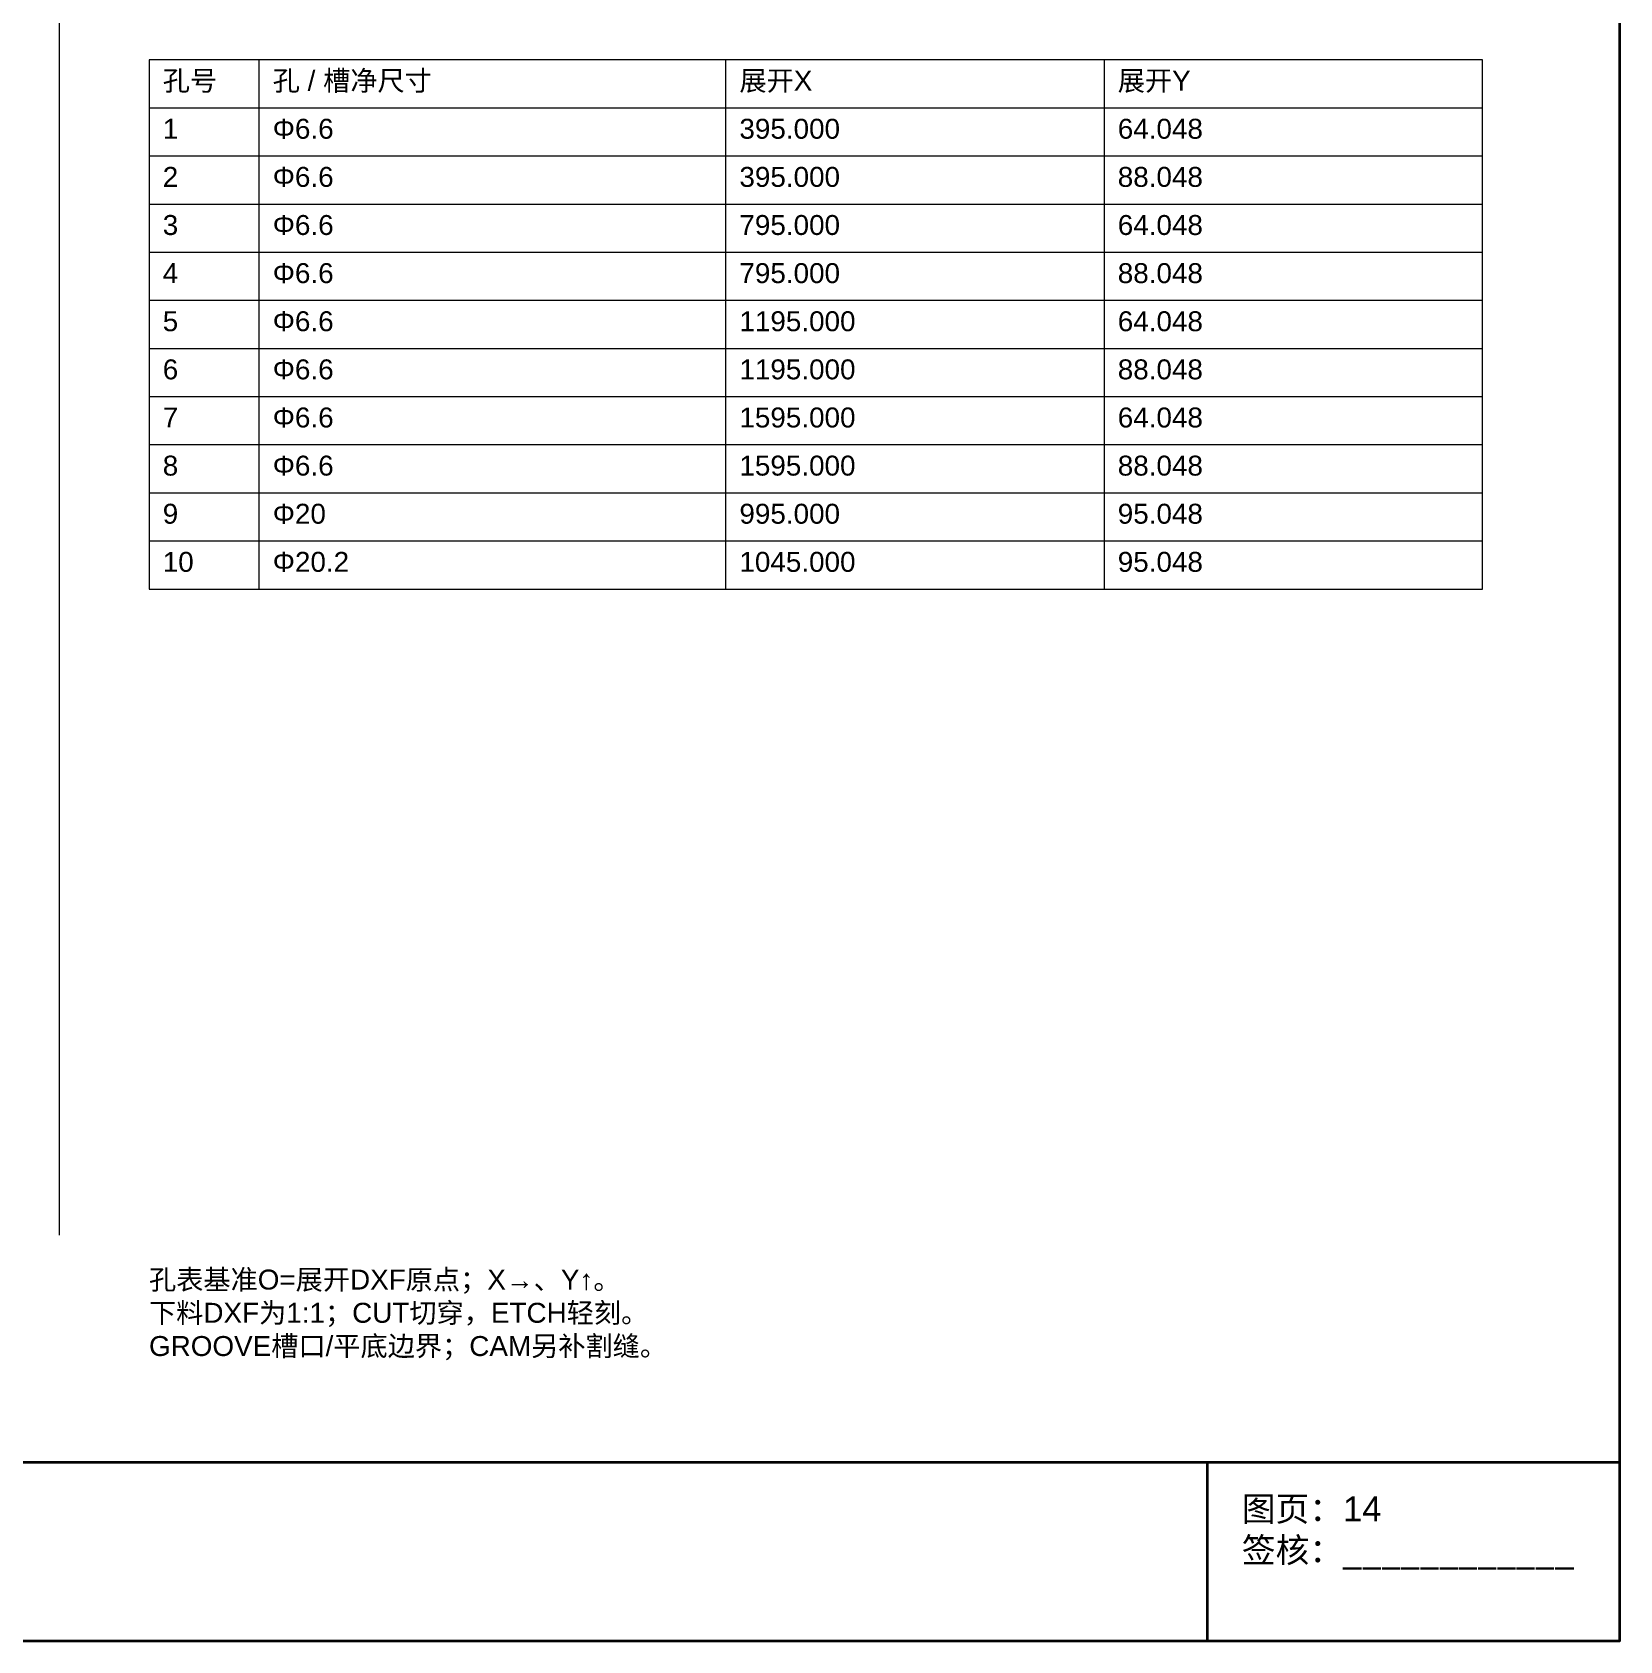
# Model space of a CAD drawing. Header units: millimetres. Extents: x 5 to 252589, y 5 to 415.
# Drawn here: x 156358 to 156589, y 5 to 239 of the extents above; entities that cross this region are included whole.
import ezdxf

# ---------------------------------------------------------------- set-up
doc = ezdxf.new("R2010")
doc.units = ezdxf.units.MM
for name, color, linetype, lineweight in [('DIM', 7, 'Continuous', 13), ('FRAME', 7, 'Continuous', 35), ('NOTE', 7, 'Continuous', 18)]:
    doc.layers.add(name, color=color, linetype=linetype, lineweight=lineweight)
doc.styles.add('CN', font='Arial Unicode.ttf')

msp = doc.modelspace()

# ---------------------------------------------------------------- linework, layer by layer
at = {"layer": 'DIM'}
for p, q in [((156362, 64), (156362, 388)), ((156391, 235), (156391, 158)), ((156458.9, 235), (156458.9, 158)), ((156513.95, 235), (156513.95, 158)), ((156375, 228), (156569, 228)), ((156375, 221), (156569, 221)), ((156375, 214), (156569, 214)), ((156375, 207), (156569, 207)), ((156375, 200), (156569, 200)), ((156375, 193), (156569, 193)), ((156375, 186), (156569, 186)), ((156375, 179), (156569, 179)), ((156375, 172), (156569, 172)), ((156375, 165), (156569, 165))]:
    msp.add_line(p, q, dxfattribs=at)
msp.add_lwpolyline([(156375, 158), (156569, 158), (156569, 235), (156375, 235)], close=True, dxfattribs=at)
at = {"layer": 'FRAME'}
for p, q in [((156005, 31), (156589, 31)), ((156529, 5), (156529, 31))]:
    msp.add_line(p, q, dxfattribs=at)
msp.add_lwpolyline([(156005, 5), (156589, 5), (156589, 415), (156005, 415)], close=True, dxfattribs=at)

# ---------------------------------------------------------------- texts
at = {"layer": 'NOTE', "attachment_point": 1, "style": 'CN'}
for s, insert, char_height, width in [('孔号', (156377, 233.4), 2.9, 12), ('孔 / 槽净尺寸', (156393, 233.4), 2.9, 63.9), ('展开X', (156460.9, 233.4), 2.9, 51.05), ('展开Y', (156515.95, 233.4), 2.9, 51.05), ('1', (156377, 226.4), 2.9, 12), ('Φ6.6', (156393, 226.4), 2.9, 63.9), ('395.000', (156460.9, 226.4), 2.9, 51.05), ('64.048', (156515.95, 226.4), 2.9, 51.05), ('2', (156377, 219.4), 2.9, 12), ('Φ6.6', (156393, 219.4), 2.9, 63.9), ('395.000', (156460.9, 219.4), 2.9, 51.05), ('88.048', (156515.95, 219.4), 2.9, 51.05), ('3', (156377, 212.4), 2.9, 12), ('Φ6.6', (156393, 212.4), 2.9, 63.9), ('795.000', (156460.9, 212.4), 2.9, 51.05), ('64.048', (156515.95, 212.4), 2.9, 51.05), ('4', (156377, 205.4), 2.9, 12), ('Φ6.6', (156393, 205.4), 2.9, 63.9), ('795.000', (156460.9, 205.4), 2.9, 51.05), ('88.048', (156515.95, 205.4), 2.9, 51.05), ('5', (156377, 198.4), 2.9, 12), ('Φ6.6', (156393, 198.4), 2.9, 63.9), ('1195.000', (156460.9, 198.4), 2.9, 51.05), ('64.048', (156515.95, 198.4), 2.9, 51.05), ('6', (156377, 191.4), 2.9, 12), ('Φ6.6', (156393, 191.4), 2.9, 63.9), ('1195.000', (156460.9, 191.4), 2.9, 51.05), ('88.048', (156515.95, 191.4), 2.9, 51.05), ('7', (156377, 184.4), 2.9, 12), ('Φ6.6', (156393, 184.4), 2.9, 63.9), ('1595.000', (156460.9, 184.4), 2.9, 51.05), ('64.048', (156515.95, 184.4), 2.9, 51.05), ('8', (156377, 177.4), 2.9, 12), ('Φ6.6', (156393, 177.4), 2.9, 63.9), ('1595.000', (156460.9, 177.4), 2.9, 51.05), ('88.048', (156515.95, 177.4), 2.9, 51.05), ('9', (156377, 170.4), 2.9, 12), ('Φ20', (156393, 170.4), 2.9, 63.9), ('995.000', (156460.9, 170.4), 2.9, 51.05), ('95.048', (156515.95, 170.4), 2.9, 51.05), ('10', (156377, 163.4), 2.9, 12), ('Φ20.2', (156393, 163.4), 2.9, 63.9), ('1045.000', (156460.9, 163.4), 2.9, 51.05), ('95.048', (156515.95, 163.4), 2.9, 51.05), ('孔表基准O=展开DXF原点；X→、Y↑。\\P下料DXF为1:1；CUT切穿，ETCH轻刻。\\PGROOVE槽口/平底边界；CAM另补割缝。', (156375, 59), 2.9, 202), ('图页：14\\P签核：____________', (156534, 26), 3.6, 55)]:
    msp.add_mtext(s, dxfattribs=dict(at, insert=insert, char_height=char_height, width=width))

doc.saveas('drawing.dxf')
